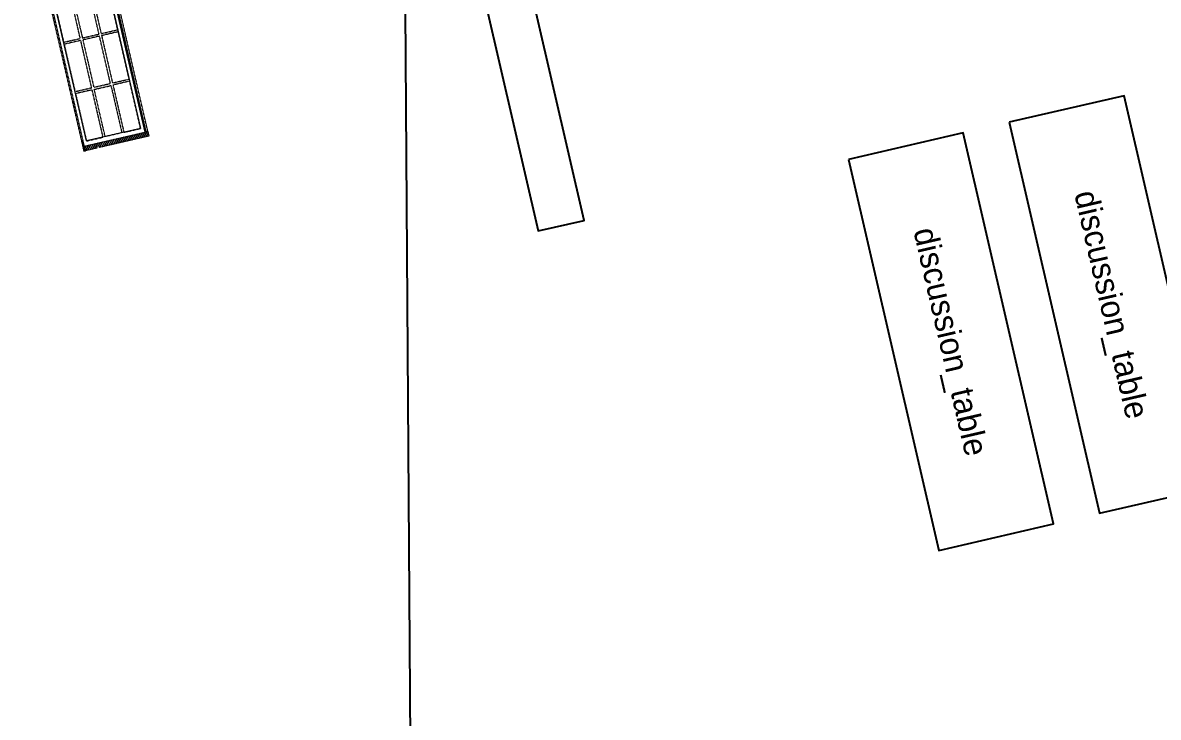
# Model space of a CAD drawing. Header units: metres. Extents: x -9570 to 749, y -6174 to 12194.
# Drawn here: x -8429 to -4179, y -904 to 1696 of the extents above; entities that cross this region are included whole.
import ezdxf
from ezdxf.enums import TextEntityAlignment as Align

# ---------------------------------------------------------------- set-up
doc = ezdxf.new("R2010")
doc.units = ezdxf.units.M
doc.linetypes.add('a_p6_plan_L18$0$HIDDEN', pattern=[0.375, 0.25, -0.125])
for name, color, linetype in [('FixtureLabels', 2, 'Continuous'), ('Fixtures', 3, 'Continuous'), ('FloorPlan', 1, 'Continuous')]:
    doc.layers.add(name, color=color, linetype=linetype)
for name, color, linetype, lineweight in [('I-LK FF&E', 1, 'Continuous', 9), ('LN-ELEVATION-1', 81, 'Continuous', 13), ('LN-ELEVATION-2', 103, 'Continuous', 20), ('LN-ELEVATION-3', 125, 'a_p6_plan_L18$0$HIDDEN', 18), ('LN-HATCH', 251, 'Continuous', 0)]:
    doc.layers.add(name, color=color, linetype=linetype, lineweight=lineweight)
pattern_1 = [(45, (7858558.917, 3503823.203), (-4.4901280605, 4.4901280605), [])]

# ---------------------------------------------------------------- blocks, each defined once
blk = doc.blocks.new('1010mm vc plan')
at = {"layer": 'LN-HATCH', "ltscale": 0.5}
h = blk.add_hatch(dxfattribs=at)
h.set_pattern_fill('ANSI31', color=256, scale=2)
h.set_pattern_definition([(45, (3761554.586, 1795022.936), (-4.490128061, 4.490128061), [])])
h.paths.add_polyline_path([(-505.2, 24), (-505.2, -166), (-499.2, -166), (-499.2, -176), (-505.2, -176), (-505.2, -220), (-487.2, -220), (-487.2, 24)])
h = blk.add_hatch(dxfattribs=at)
h.set_pattern_fill('ANSI31', color=256, scale=2)
h.set_pattern_definition(pattern_1)
h.paths.add_polyline_path([(504.8, 24), (504.8, -166), (498.8, -166), (498.8, -176), (504.8, -176), (504.8, -220), (486.8, -220), (486.8, 24)])
h = blk.add_hatch(dxfattribs=at)
h.set_pattern_fill('ANSI31', color=256, scale=2)
h.set_pattern_definition([(45, (7858741.917, 3503823.203), (-4.4901280605, 4.4901280605), [])])
h.paths.add_polyline_path([(-470.2, -220), (-470.2, -226), (-505.2, -226), (-505.2, -220)])
h = blk.add_hatch(dxfattribs=at)
h.set_pattern_fill('ANSI31', color=256, scale=2)
h.set_pattern_definition(pattern_1)
h.paths.add_polyline_path([(476.8, -220), (476.8, -226), (511.8, -226), (511.8, -220)])
at = {"layer": 'LN-ELEVATION-1', "ltscale": 0.5}
for points in [[(-505.2, 24), (-505.2, -166), (-499.2, -166), (-499.2, -176), (-505.2, -176), (-505.2, -220), (-487.2, -220), (-487.2, 24)], [(486.8, 12), (-487.2, 12), (-487.2, 18), (486.8, 18)], [(504.8, 24), (504.8, -166), (498.8, -166), (498.8, -176), (504.8, -176), (504.8, -220), (486.8, -220), (486.8, 24)], [(-470.2, -220), (-470.2, -226), (-505.2, -226), (-505.2, -220)], [(469.8, -220), (469.8, -226), (504.8, -226), (504.8, -220)]]:
    blk.add_lwpolyline(points, close=True, dxfattribs=at)
at = {"layer": 'LN-ELEVATION-2', "ltscale": 0.5}
blk.add_lwpolyline([(470.2, 0), (-470.2, 0), (-470.2, -208), (470.2, -208)], close=True, dxfattribs=at)
at = {"layer": 'LN-ELEVATION-3', "ltscale": 0.5}
for p, q in [((-487.2, 24), (486.8, 24)), ((-470.2, -220), (469.8, -220)), ((469.8, -226), (-470.2, -226))]:
    blk.add_line(p, q, dxfattribs=at)
for points in [[(-470.2, 0), (-288.5, 0), (-288.5, -64), (-470.2, -64)], [(-280.5, 0), (-98.8, 0), (-98.8, -64), (-280.5, -64)], [(-90.8, 0), (90.8, 0), (90.8, -64), (-90.8, -64)], [(98.8, 0), (280.5, 0), (280.5, -64), (98.8, -64)], [(288.5, 0), (470.2, 0), (470.2, -64), (288.5, -64)], [(-470.2, -136), (-288.5, -136), (-288.5, -72), (-470.2, -72)], [(-280.5, -72), (-98.8, -72), (-98.8, -136), (-280.5, -136)], [(-90.8, -72), (90.8, -72), (90.8, -136), (-90.8, -136)], [(98.8, -72), (280.5, -72), (280.5, -136), (98.8, -136)], [(288.5, -72), (470.2, -72), (470.2, -136), (288.5, -136)], [(-470.2, -144), (-288.5, -144), (-288.5, -208), (-470.2, -208)], [(-280.5, -144), (-98.8, -144), (-98.8, -208), (-280.5, -208)], [(-90.8, -144), (90.8, -144), (90.8, -208), (-90.8, -208)], [(98.8, -144), (280.5, -144), (280.5, -208), (98.8, -208)], [(288.5, -144), (470.2, -144), (470.2, -208), (288.5, -208)]]:
    blk.add_lwpolyline(points, close=True, dxfattribs=at)
blk = doc.blocks.new('VC_FIXTURE_MEDIUM_1')
at = {"layer": 'I-LK FF&E', "xscale": -1}
blk.add_blockref('1010MM VC PLAN', (511.8, 226), dxfattribs=at)

msp = doc.modelspace()

# ---------------------------------------------------------------- linework, layer by layer
at = {"layer": 'Fixtures'}
for points in [[(-7260.7, 4211), (-6500.2, 916.6), (-6328.1, 956.3), (-7088.7, 4250.7)], [(-4736.6, 1323.7), (-4398.6, -140.4), (-3968.4, -41.1), (-4306.5, 1423)], [(-5338.8, 1184.7), (-5000.8, -279.5), (-4570.6, -180.2), (-4908.7, 1284)]]:
    msp.add_lwpolyline(points, close=True, dxfattribs=at)
at = {"layer": 'FloorPlan'}
msp.add_lwpolyline([(-6948, -5385.9), (-7046.8, 9061.9), (-7068, 12159.3), (-7068, 12159.3), (-1945.5, 12194.3), (-1945.5, 12194.3), (-1872.4, 1516.8), (-1825, -5416.1), (-1825, -5416.1), (-2170.6, -5987.7), (-6558.7, -6017.7), (-6948, -5385.9)], close=True, dxfattribs=at)

# ---------------------------------------------------------------- block references
at = {"rotation": -77}
msp.add_blockref('VC_FIXTURE_MEDIUM_1', (-8428.9, 2206.3), dxfattribs=at)

# ---------------------------------------------------------------- texts
at = {"layer": 'FixtureLabels'}
for p in [(-4352.5, 641.3), (-4954.7, 502.3)]:
    msp.add_text('discussion_table', height=88.29, rotation=-77, dxfattribs=at).set_placement(p, align=Align.MIDDLE_CENTER)

doc.saveas('drawing.dxf')
